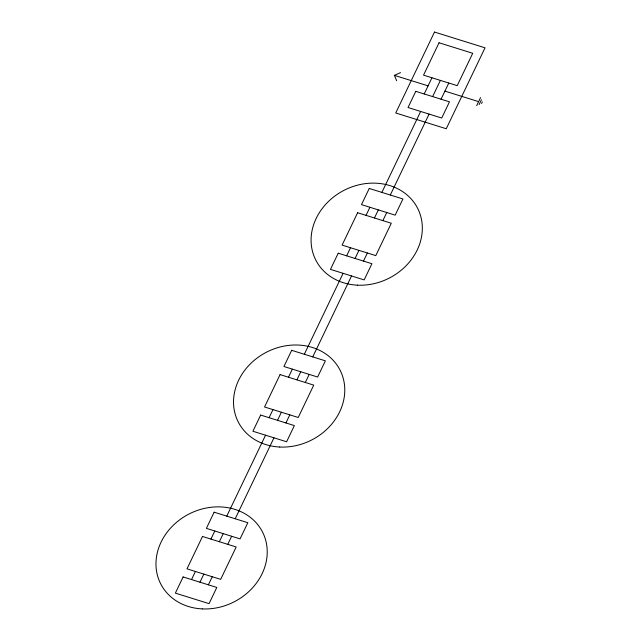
<?xml version="1.0" encoding="UTF-8"?>
<svg xmlns="http://www.w3.org/2000/svg" width="641" height="641" viewBox="0 0 641 641"><rect width="100%" height="100%" fill="white"/><g stroke="black" fill="none" stroke-linecap="round" stroke-linejoin="round"><path stroke-width="0.96" d="M191.539 579.568L195.417 571.476M210.929 539.097L214.807 531.004M269.092 417.7L272.97 409.607M288.482 377.228L292.36 369.136M346.645 255.831L350.523 247.738M366.035 215.36L369.913 207.267M424.198 93.963L431.954 77.769M226.778 516.133L265.55 435.199M304.331 354.265L343.103 273.33M381.884 192.396L420.656 111.462M199.96 582.196L203.838 574.104M219.35 541.725L223.228 533.633M277.513 420.328L281.391 412.235M296.903 379.857L300.781 371.764M355.066 258.459L358.944 250.367M374.456 217.988L378.334 209.895M432.627 96.591L440.375 80.397M235.199 518.761L273.971 437.827M312.752 356.893L351.524 275.959M390.305 195.024L429.077 114.09M208.381 584.824L212.259 576.732M227.771 544.353L231.649 536.261M285.934 422.956L289.812 414.863M305.324 382.485L309.202 374.392M363.495 261.087L367.365 252.995M382.877 220.616L386.755 212.524M441.048 99.219L448.796 83.026M476.672 105.677L480.55 97.584M479.131 104.587L481.455 99.732M481.591 103.489L482.361 101.871M396.667 80.718L394.391 75.358L400.545 72.625M394.391 75.358L428.076 85.87M444.918 91.118L478.611 101.631M434.502 32.05L395.729 112.984L446.256 128.753L485.029 47.819L434.502 32.05M183.118 576.94L175.362 593.125L209.054 603.638L216.802 587.452L183.118 576.94M202.508 536.469L186.996 568.847L220.68 579.36L236.192 546.981L202.508 536.469M214.142 512.191L206.386 528.376L240.071 538.889L247.827 522.703L214.142 512.191M260.671 415.072L252.915 431.257L286.607 441.769L294.363 425.584L260.671 415.072M280.061 374.6L264.549 406.979L298.233 417.491L313.745 385.113L280.061 374.6M291.695 350.323L283.939 366.508L317.624 377.02L325.38 360.835L291.695 350.323M338.224 253.203L330.476 269.388L364.16 279.901L371.916 263.715L338.224 253.203M357.614 212.732L342.102 245.11L375.786 255.615L391.298 223.244L357.614 212.732M369.248 188.454L361.492 204.639L395.176 215.152L402.933 198.966L369.248 188.454M415.777 91.334L408.029 107.52L441.713 118.032L449.469 101.839L415.777 91.334M439.045 42.771L423.533 75.141L457.217 85.654L472.729 53.283L439.045 42.771M357.309 285.165A57.129 49.373 -26.9 0 0 418.885 210.985A57.129 49.373 -26.9 0 0 323.921 206.378A57.129 49.373 -26.9 0 0 357.309 285.165M279.756 447.033A57.129 49.373 -26.9 0 0 341.332 372.854A57.129 49.373 -26.9 0 0 246.368 368.246A57.129 49.373 -26.9 0 0 279.756 447.033M202.203 608.902A57.129 49.373 -26.9 0 0 263.78 534.722A57.129 49.373 -26.9 0 0 168.815 530.115A57.129 49.373 -26.9 0 0 202.203 608.902"/></g></svg>
